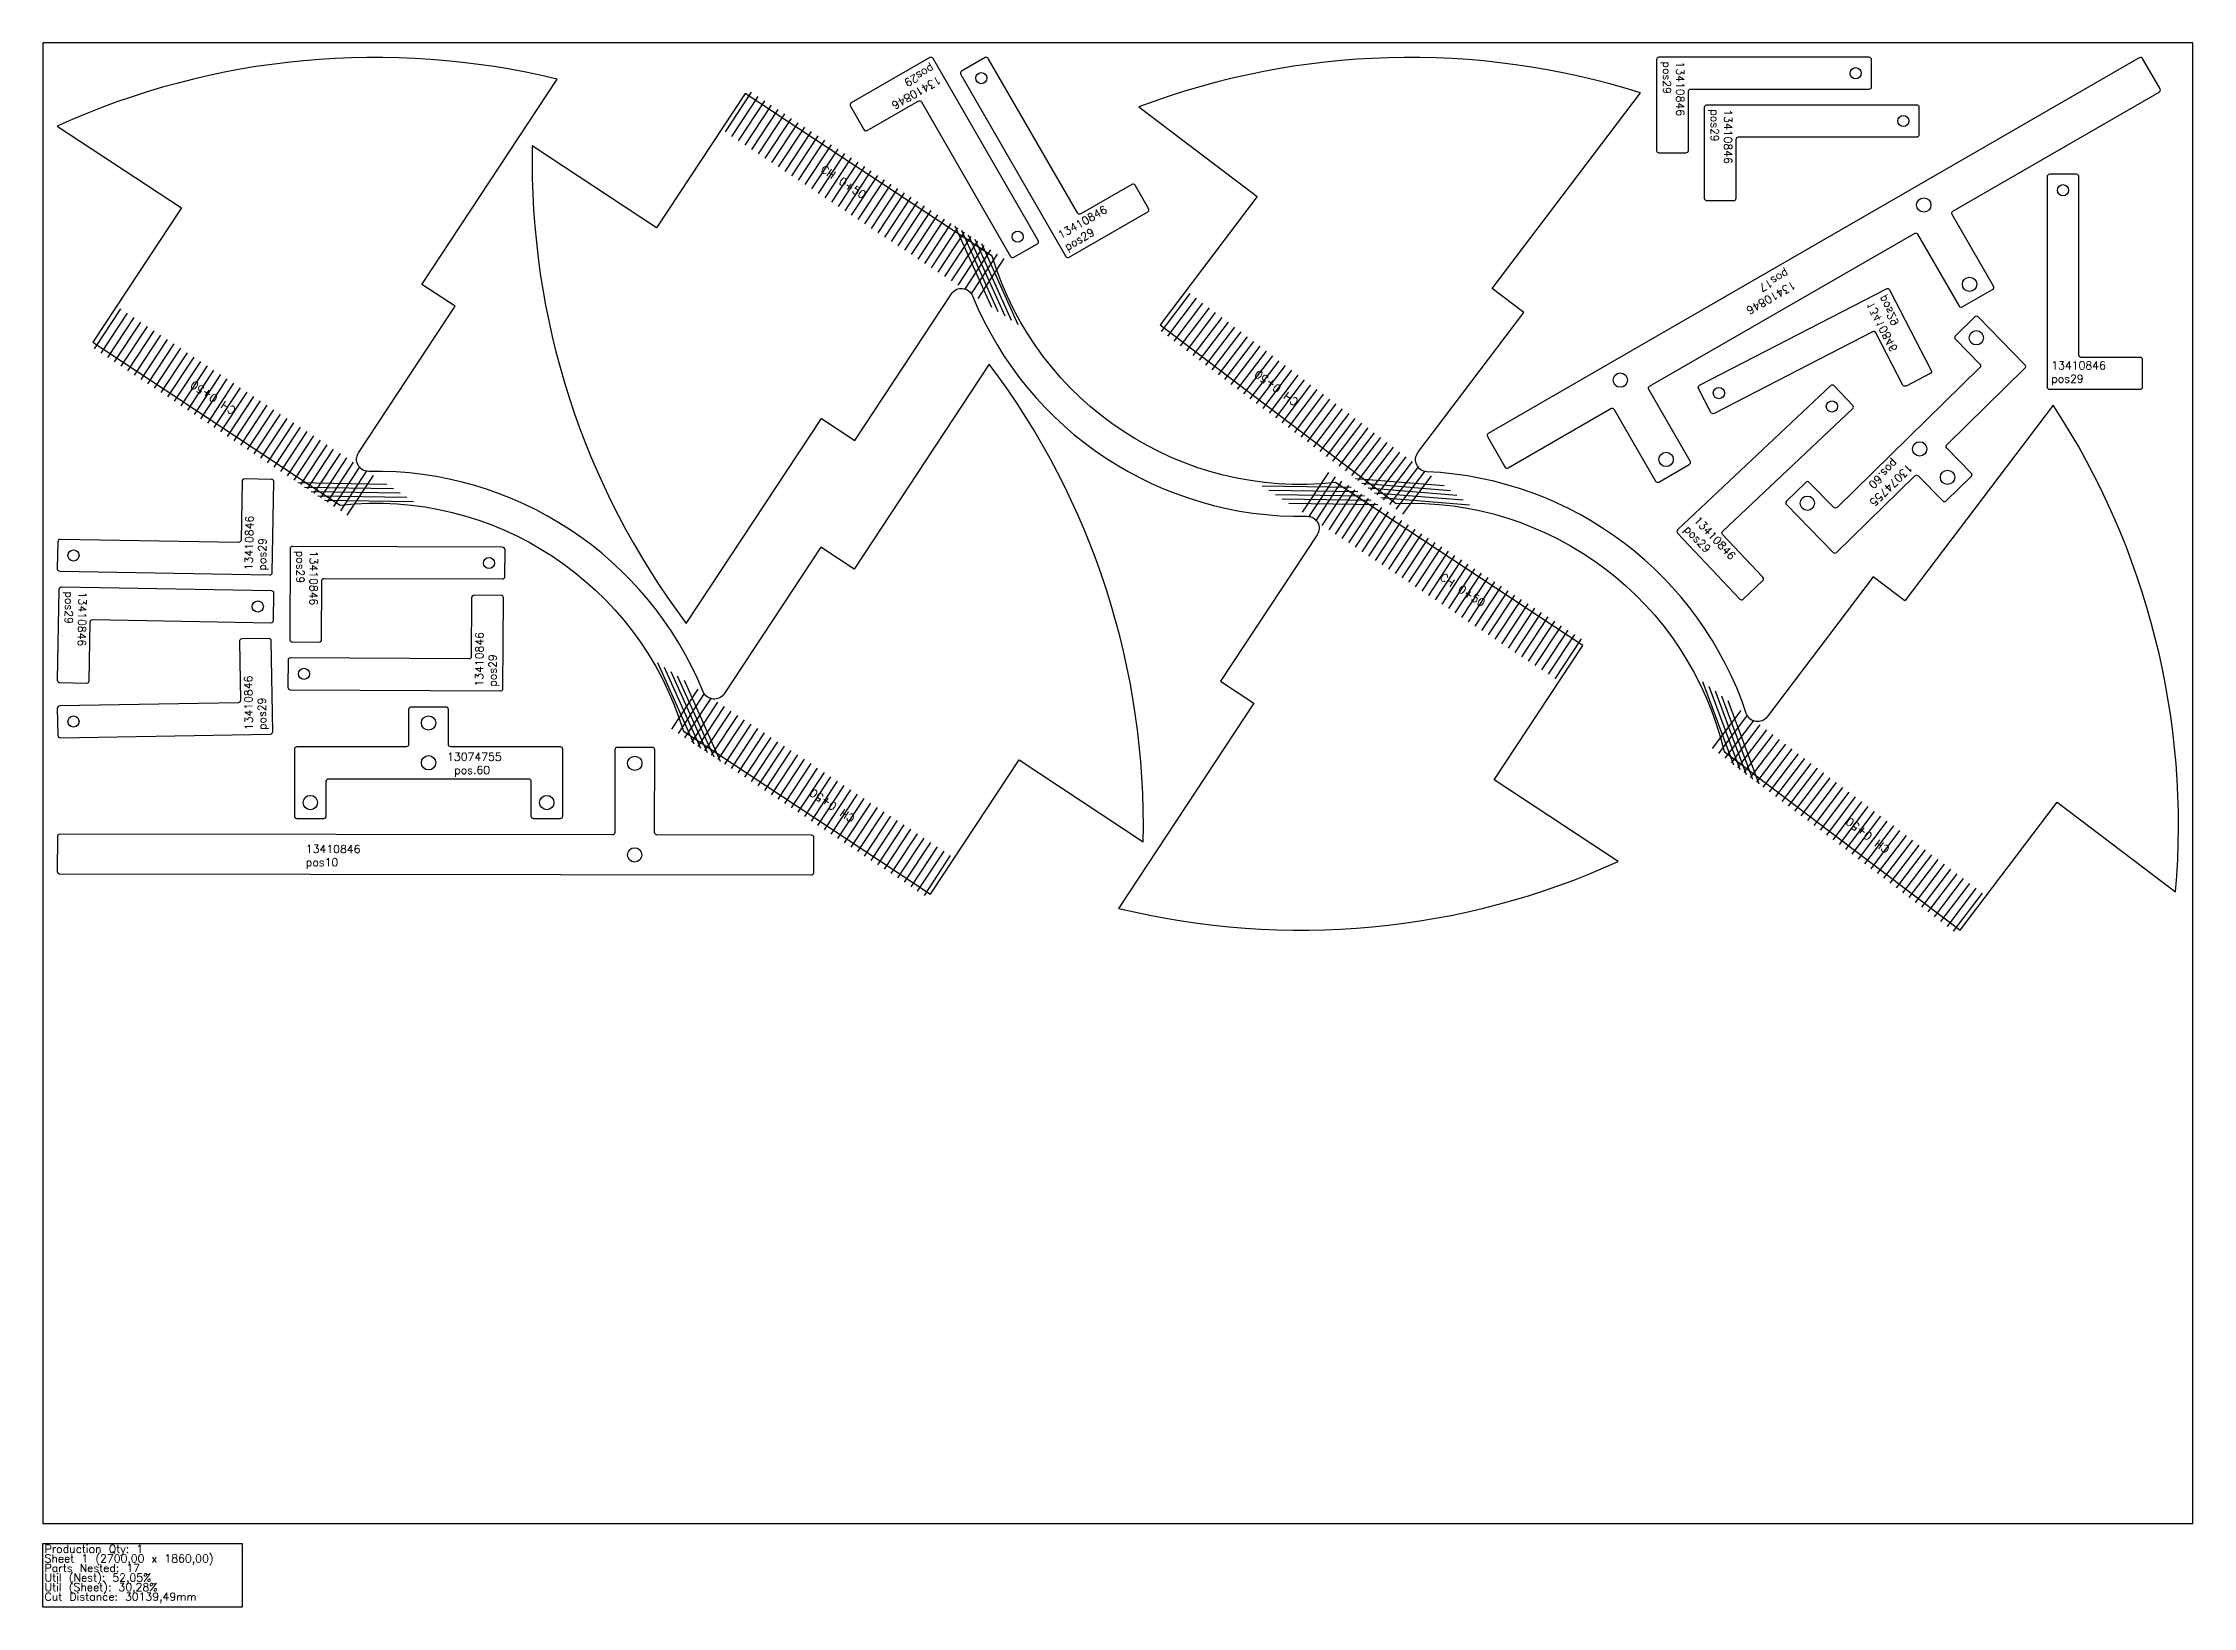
# Model space of a CAD drawing. Header units: millimetres. Extents: x 0 to 2700, y -105 to 1860.
import ezdxf

# ---------------------------------------------------------------- set-up
doc = ezdxf.new("R2010")
doc.units = ezdxf.units.MM
for name, color, linetype in [('13653818', 7, 'Continuous'), ('Chanfro', 7, 'Continuous'), ('sheet', 24, 'Continuous'), ('Stats', 7, 'Continuous'), ('Texto', 7, 'Continuous')]:
    doc.layers.add(name, color=color, linetype=linetype)
doc.styles.get("Standard").update_dxf_attribs({"font": 'txt.shx'})

msp = doc.modelspace()

# ---------------------------------------------------------------- linework, layer by layer
at = {"color": 6}
for points in [[(1013.9, 1780.5), (1030.9, 1751.1, 0.414214), (1035, 1750), (1099.1, 1787, -0.414214), (1103.2, 1785.9), (1215.2, 1591.9, 0.414214), (1219.3, 1590.8), (1248.7, 1607.8, 0.414214), (1249.8, 1611.9), (1117.8, 1840.5, 0.414214), (1113.7, 1841.6), (1015, 1784.6, 0.414214)], [(1388.4, 1651.9), (1371.4, 1681.3, 0.414214), (1367.3, 1682.4), (1303.2, 1645.4, -0.414214), (1299.1, 1646.5), (1187.1, 1840.5, 0.414214), (1183, 1841.6), (1153.6, 1824.6, 0.414214), (1152.5, 1820.5), (1284.5, 1591.9, 0.414214), (1288.6, 1590.8), (1387.3, 1647.8, 0.414214)], [(2657.6, 1798.2, 0.414214), (2658.6, 1802.3), (2636.6, 1840.4, 0.414214), (2632.6, 1841.5), (1815, 1369.5, 0.414214), (1813.9, 1365.4), (1835.9, 1327.3, 0.414214), (1840, 1326.2), (1969.1, 1400.7, -0.414214), (1973.2, 1399.6), (2025.2, 1309.5, 0.414214), (2029.3, 1308.4), (2067.4, 1330.4, 0.414214), (2068.5, 1334.5), (2016.5, 1424.6, -0.414214), (2017.6, 1428.7), (2350.1, 1620.7, -0.414214), (2354.2, 1619.6), (2406.2, 1529.5, 0.414214), (2410.3, 1528.4), (2448.4, 1550.4, 0.414214), (2449.5, 1554.5), (2397.5, 1644.6, -0.414214), (2398.6, 1648.7)], [(2029.3, 1722), (2063.3, 1722, 0.414214), (2066.3, 1725), (2066.3, 1799, -0.414214), (2069.3, 1802), (2293.3, 1802, 0.414214), (2296.3, 1805), (2296.3, 1839, 0.414214), (2293.3, 1842), (2029.3, 1842, 0.414214), (2026.3, 1839), (2026.3, 1725, 0.414214)], [(2089.3, 1662), (2123.3, 1662, 0.414214), (2126.3, 1665), (2126.3, 1739, -0.414214), (2129.3, 1742), (2353.3, 1742, 0.414214), (2356.3, 1745), (2356.3, 1779, 0.414214), (2353.3, 1782), (2089.3, 1782, 0.414214), (2086.3, 1779), (2086.3, 1665, 0.414214)], [(2636.7, 1428), (2636.7, 1462, 0.414214), (2633.7, 1465), (2559.7, 1465, -0.414214), (2556.7, 1468), (2556.7, 1692, 0.414214), (2553.7, 1695), (2519.7, 1695, 0.414214), (2516.7, 1692), (2516.7, 1428, 0.414214), (2519.7, 1425), (2633.7, 1425, 0.414214)], [(2370, 1444.6), (2339.8, 1429, -0.414214), (2335.7, 1430.3), (2301.8, 1496, 0.414214), (2297.7, 1497.3), (2098.7, 1394.6, -0.414214), (2094.6, 1395.8), (2079, 1426.1, -0.414214), (2080.3, 1430.1), (2314.9, 1551.2, -0.414214), (2319, 1549.9), (2371.3, 1448.6, -0.414214)], [(2135.1, 1161.2), (2159.9, 1184.5, 0.414214), (2160, 1188.7), (2109.3, 1242.6, -0.414214), (2109.4, 1246.8), (2272.6, 1400.3, 0.414214), (2272.7, 1404.6), (2249.4, 1429.3, 0.414214), (2245.2, 1429.5), (2052.9, 1248.6, 0.414214), (2052.8, 1244.3), (2130.9, 1161.3, 0.414214)], [(287, 1311.7), (253, 1312.3, 0.414214), (250, 1309.4), (248.7, 1235.4, -0.414214), (245.6, 1232.5), (21.7, 1236.4, 0.414214), (18.6, 1233.4), (18, 1199.4, 0.414214), (21, 1196.4), (284.9, 1191.8, 0.414214), (288, 1194.7), (290, 1308.7, 0.414214)], [(312.8, 1107.5), (346.8, 1107.3, 0.414214), (349.8, 1110.3), (350, 1184.3, -0.414214), (353, 1187.3), (577, 1186.6, 0.414214), (580.1, 1189.5), (580.2, 1223.5, 0.414214), (577.2, 1226.6), (313.2, 1227.5, 0.414214), (310.2, 1224.5), (309.8, 1110.5, 0.414214)], [(21, 1056.4), (55, 1055.8, 0.414214), (58, 1058.7), (59.3, 1132.7, -0.414214), (62.4, 1135.6), (286.3, 1131.7, 0.414214), (289.4, 1134.7), (290, 1168.7, 0.414214), (287, 1171.7), (23.1, 1176.3, 0.414214), (20, 1173.4), (18, 1059.4, 0.414214)], [(575.3, 1165.9), (541.3, 1166.1, 0.414214), (538.3, 1163.1), (537.9, 1089.1, -0.414214), (534.8, 1086.1), (310.8, 1087.5, 0.414214), (307.8, 1084.5), (307.6, 1050.5, 0.414214), (310.6, 1047.5), (574.6, 1045.9, 0.414214), (577.6, 1048.9), (578.3, 1162.9, 0.414214)], [(283.5, 1111.7), (249.5, 1111.2, 0.414214), (246.6, 1108.1), (247.9, 1034.1, -0.414214), (244.9, 1031.1), (21, 1027.2, 0.414214), (18, 1024.1), (18.6, 990.1, 0.414214), (21.7, 987.2), (285.6, 991.8, 0.414214), (288.6, 994.8), (286.6, 1108.8, 0.414214)], [(718.1, 868, -0.414214), (715.1, 865), (21.1, 866, 0.414214), (18.1, 863), (18, 819, 0.414214), (21, 816), (965, 814.7, 0.414214), (968, 817.7), (968.1, 861.7, 0.414214), (965.1, 864.7), (771.1, 865, -0.414214), (768.1, 868), (768.2, 972, 0.414214), (765.2, 975), (721.2, 975, 0.414214), (718.2, 972)]]:
    msp.add_lwpolyline(points, format="xyb", close=True, dxfattribs=at)
at = {"color": 7, "linetype": 'Continuous', "lineweight": 25}
for points in [[(2489, 1455.7), (2430.3, 1515.8, 0.414214), (2426, 1515.8), (2401.7, 1492, 0.414214), (2401.7, 1487.8), (2432.5, 1456.3, -0.414214), (2432.4, 1452.1), (2253.1, 1276.5, -0.414214), (2248.8, 1276.5), (2218.1, 1308, 0.414214), (2213.8, 1308), (2189.5, 1284.2, 0.414214), (2189.5, 1280), (2248.3, 1220, 0.414214), (2252.5, 1219.9), (2350.7, 1316.1, -0.414214), (2355, 1316.1), (2385.8, 1284.6, 0.414214), (2390, 1284.6), (2421.4, 1315.4, 0.414214), (2421.5, 1319.6), (2390.7, 1351.1, -0.414214), (2390.7, 1355.3), (2489, 1451.5, 0.414214)], [(315.7, 972.7), (315.7, 888.7, 0.414214), (318.7, 885.7), (352.7, 885.7, 0.414214), (355.7, 888.7), (355.7, 932.7, -0.414214), (358.7, 935.7), (609.7, 935.7, -0.414214), (612.7, 932.7), (612.7, 888.7, 0.414214), (615.7, 885.7), (649.7, 885.7, 0.414214), (652.7, 888.7), (652.7, 972.7, 0.414214), (649.7, 975.7), (512.2, 975.7, -0.414214), (509.2, 978.7), (509.2, 1022.7, 0.414214), (506.2, 1025.7), (462.2, 1025.7, 0.414214), (459.2, 1022.7), (459.2, 978.7, -0.414214), (456.2, 975.7), (318.7, 975.7, 0.414214)]]:
    msp.add_lwpolyline(points, format="xyb", close=True, dxfattribs=at)
at = {"color": 6}
for centre, radius in [((1178.3, 1815.8), 7), ((2276.3, 1822), 7), ((2336.3, 1762), 7), ((2536.7, 1675), 7), ((2361.9, 1656.4), 9), ((1224, 1616.6), 7), ((2419.4, 1556.8), 9), ((1980.8, 1436.4), 9), ((2104.6, 1420.1), 7), ((2246.5, 1403.3), 7), ((2038.3, 1336.8), 9), ((38.3, 1216.1), 7), ((560.1, 1206.6), 7), ((269.7, 1152), 7), ((327.7, 1067.4), 7), ((38.3, 1007.5), 7), ((743.2, 955), 9), ((743, 840), 9)]:
    msp.add_circle(centre, radius, dxfattribs=at)
at = {"color": 7, "linetype": 'Continuous', "lineweight": 25}
for centre in [(2427.9, 1489.6), (2356.7, 1350), (2391.7, 1314.3), (2215.7, 1281.8), (484.2, 1005.7), (484.2, 955.7), (335.7, 905.7), (632.7, 905.7)]:
    msp.add_circle(centre, 9, dxfattribs=at)
at = {"layer": '13653818', "color": 7}
for points in [[(645.8, 1814.4, 0.167946), (18, 1755.6), (173.9, 1652.8), (62.7, 1484.2), (373.1, 1279.5, -0.360149), (804.3, 995.3), (1114.7, 790.7), (1225.9, 959.3), (1381.8, 856.5, 0.167946), (1188.4, 1456.6), (1018.6, 1199), (976.8, 1226.5), (855.5, 1042.4, -0.603342), (829, 1045, 0.309718), (409.1, 1321.8, -0.603342), (396.3, 1345.1), (517.6, 1529.2), (475.9, 1556.7)], [(2006.3, 1797.4, 0.167946), (1376.1, 1779.7), (1524.9, 1667), (1403, 1505.9), (1699.3, 1281.5, -0.360149), (2111.1, 969.7), (2407.4, 745.3), (2529.4, 906.3), (2678.2, 793.6, 0.167946), (2524.5, 1405), (2338.2, 1159), (2298.3, 1189.2), (2165.2, 1013.4, -0.603342), (2139, 1017.7, 0.309718), (1738, 1321.4, -0.603342), (1726.7, 1345.4), (1859.8, 1521.2), (1820, 1551.4)], [(1350.6, 772.8, 0.167946), (1978.3, 831.7), (1822.4, 934.4), (1933.6, 1103.1), (1623.2, 1307.7, -0.360149), (1192, 1592), (881.6, 1796.6), (770.4, 1627.9), (614.5, 1730.7, 0.167946), (807.9, 1130.6), (977.7, 1388.3), (1019.5, 1360.7), (1140.9, 1544.9, -0.603342), (1167.3, 1542.3, 0.309718), (1587.3, 1265.4, -0.603342), (1600.1, 1242.1), (1478.7, 1058), (1520.4, 1030.5)]]:
    msp.add_lwpolyline(points, format="xyb", close=True, dxfattribs=at)
at = {"layer": 'Chanfro', "color": 1}
for p, q in [((856.9, 1748.2), (889.9, 1798.3)), ((865.2, 1742.7), (898.3, 1792.8)), ((873.6, 1737.2), (906.6, 1787.3)), ((881.9, 1731.7), (915, 1781.8)), ((890.3, 1726.2), (923.3, 1776.3)), ((898.6, 1720.7), (931.7, 1770.8)), ((907, 1715.2), (940, 1765.3)), ((915.3, 1709.7), (948.4, 1759.8)), ((923.7, 1704.2), (956.7, 1754.3)), ((932, 1698.7), (965.1, 1748.8)), ((940.4, 1693.2), (973.4, 1743.3)), ((948.7, 1687.7), (981.8, 1737.7)), ((957.1, 1682.2), (990.1, 1732.2)), ((965.4, 1676.6), (998.5, 1726.7)), ((973.8, 1671.1), (1006.8, 1721.2)), ((982.1, 1665.6), (1015.2, 1715.7)), ((990.5, 1660.1), (1023.5, 1710.2)), ((998.8, 1654.6), (1031.9, 1704.7)), ((1007.2, 1649.1), (1040.2, 1699.2)), ((1015.5, 1643.6), (1048.5, 1693.7)), ((1023.9, 1638.1), (1056.9, 1688.2)), ((1032.2, 1632.6), (1065.2, 1682.7)), ((1040.6, 1627.1), (1073.6, 1677.2)), ((1048.9, 1621.6), (1081.9, 1671.7)), ((1057.3, 1616.1), (1090.3, 1666.2)), ((1065.6, 1610.6), (1098.6, 1660.7)), ((1074, 1605.1), (1107, 1655.2)), ((1082.3, 1599.6), (1115.3, 1649.7)), ((1090.7, 1594.1), (1123.7, 1644.2)), ((1099, 1588.6), (1132, 1638.7)), ((1107.4, 1583.1), (1140.4, 1633.2)), ((1115.7, 1577.6), (1148.7, 1627.7)), ((1124.1, 1572.1), (1157.1, 1622.2)), ((1191.4, 1527.7), (1145.7, 1629.7)), ((1199.7, 1522.2), (1154, 1624.2)), ((1132.4, 1566.6), (1165.4, 1616.7)), ((1140.8, 1561.1), (1173.8, 1611.2)), ((1149.1, 1555.6), (1182.1, 1605.7)), ((1157.5, 1550.1), (1190.5, 1600.1)), ((1208.1, 1516.7), (1162.4, 1618.7)), ((1165.8, 1544.6), (1198.8, 1594.6)), ((1216.4, 1511.2), (1170.7, 1613.2)), ((1224.7, 1505.7), (1179.1, 1607.7)), ((1174.2, 1539), (1207.2, 1589.1)), ((1440.3, 1545.4), (1404.1, 1497.5)), ((1448.3, 1539.3), (1412.1, 1491.5)), ((97.5, 1525.9), (64.4, 1475.8)), ((105.8, 1520.4), (72.8, 1470.3)), ((114.2, 1514.9), (81.1, 1464.8)), ((1456.3, 1533.3), (1420.1, 1485.5)), ((1464.3, 1527.3), (1428, 1479.4)), ((1472.2, 1521.2), (1436, 1473.4)), ((1480.2, 1515.2), (1444, 1467.3)), ((122.5, 1509.4), (89.5, 1459.3)), ((130.9, 1503.9), (97.8, 1453.8)), ((139.2, 1498.4), (106.2, 1448.3)), ((147.6, 1492.9), (114.5, 1442.8)), ((155.9, 1487.4), (122.9, 1437.3)), ((1488.2, 1509.1), (1452, 1461.3)), ((1496.2, 1503.1), (1459.9, 1455.3)), ((1504.1, 1497.1), (1467.9, 1449.2)), ((1512.1, 1491), (1475.9, 1443.2)), ((164.3, 1481.9), (131.2, 1431.8)), ((172.6, 1476.4), (139.6, 1426.3)), ((181, 1470.9), (147.9, 1420.8)), ((189.3, 1465.4), (156.3, 1415.3)), ((197.7, 1459.9), (164.6, 1409.8)), ((1520.1, 1485), (1483.8, 1437.2)), ((1528, 1479), (1491.8, 1431.1)), ((1536, 1472.9), (1499.8, 1425.1)), ((1544, 1466.9), (1507.8, 1419)), ((1552, 1460.8), (1515.7, 1413)), ((206, 1454.4), (173, 1404.3)), ((214.3, 1448.9), (181.3, 1398.8)), ((222.7, 1443.4), (189.7, 1393.3)), ((231, 1437.9), (198, 1387.8)), ((239.4, 1432.4), (206.4, 1382.3)), ((1559.9, 1454.8), (1523.7, 1407)), ((1567.9, 1448.8), (1531.7, 1400.9)), ((1575.9, 1442.7), (1539.7, 1394.9)), ((1583.8, 1436.7), (1547.6, 1388.9)), ((247.7, 1426.9), (214.7, 1376.8)), ((256.1, 1421.4), (223.1, 1371.3)), ((264.4, 1415.9), (231.4, 1365.8)), ((272.8, 1410.4), (239.8, 1360.3)), ((281.1, 1404.9), (248.1, 1354.8)), ((1591.8, 1430.7), (1555.6, 1382.8)), ((1599.8, 1424.6), (1563.6, 1376.8)), ((1607.8, 1418.6), (1571.5, 1370.8)), ((1615.7, 1412.5), (1579.5, 1364.7)), ((1623.7, 1406.5), (1587.5, 1358.7)), ((289.5, 1399.3), (256.5, 1349.3)), ((297.8, 1393.8), (264.8, 1343.7)), ((306.2, 1388.3), (273.2, 1338.2)), ((314.5, 1382.8), (281.5, 1332.7)), ((322.9, 1377.3), (289.9, 1327.2)), ((1631.7, 1400.5), (1595.5, 1352.6)), ((1639.7, 1394.4), (1603.4, 1346.6)), ((1647.6, 1388.4), (1611.4, 1340.6)), ((1655.6, 1382.4), (1619.4, 1334.5)), ((331.2, 1371.8), (298.2, 1321.7)), ((339.6, 1366.3), (306.6, 1316.2)), ((347.9, 1360.8), (314.9, 1310.7)), ((356.3, 1355.3), (323.3, 1305.2)), ((1663.6, 1376.3), (1627.3, 1328.5)), ((1671.5, 1370.3), (1635.3, 1322.5)), ((1679.5, 1364.3), (1643.3, 1316.4)), ((1687.5, 1358.2), (1651.3, 1310.4)), ((1695.5, 1352.2), (1659.2, 1304.3)), ((364.6, 1349.8), (331.6, 1299.7)), ((373, 1344.3), (340, 1294.2)), ((381.3, 1338.8), (348.3, 1288.7)), ((389.7, 1333.3), (356.7, 1283.2)), ((398, 1327.8), (365, 1277.7)), ((1703.4, 1346.1), (1667.2, 1298.3)), ((1711.4, 1340.1), (1675.2, 1292.3)), ((1719.4, 1334.1), (1683.1, 1286.2)), ((1727.3, 1328), (1691.1, 1280.2)), ((431.9, 1305.5), (320.2, 1307.2)), ((440.3, 1299.9), (328.6, 1301.7)), ((448.6, 1294.4), (336.9, 1296.2)), ((406.4, 1322.3), (373.4, 1272.2)), ((414.7, 1316.8), (381.7, 1266.7)), ((1531, 1303.8), (1642.7, 1302)), ((1539.3, 1298.3), (1651.1, 1296.5)), ((1581.6, 1270.5), (1614.6, 1320.5)), ((1589.9, 1264.9), (1623, 1315)), ((1598.3, 1259.4), (1631.3, 1309.5)), ((1606.6, 1253.9), (1639.7, 1304)), ((1615, 1248.4), (1648, 1298.5)), ((1759.7, 1303.5), (1648.3, 1312.6)), ((1767.7, 1297.5), (1656.3, 1306.5)), ((1775.7, 1291.4), (1664.3, 1300.5)), ((1735.3, 1322), (1699.1, 1274.2)), ((1743.3, 1316), (1707.1, 1268.1)), ((457, 1288.9), (345.3, 1290.7)), ((465.3, 1283.4), (353.6, 1285.2)), ((1547.7, 1292.8), (1659.4, 1291)), ((1556, 1287.3), (1667.8, 1285.5)), ((1564.4, 1281.8), (1676.1, 1280)), ((1623.3, 1242.9), (1656.4, 1293)), ((1631.7, 1237.4), (1664.7, 1287.5)), ((1640, 1231.9), (1673.1, 1282)), ((1648.4, 1226.4), (1681.4, 1276.5)), ((1656.7, 1220.9), (1689.8, 1271)), ((1783.6, 1285.4), (1672.3, 1294.5)), ((1791.6, 1279.4), (1680.2, 1288.4)), ((1665.1, 1215.4), (1698.1, 1265.5)), ((1673.4, 1209.9), (1706.5, 1260)), ((1681.8, 1204.4), (1714.8, 1254.5)), ((1690.1, 1198.9), (1723.1, 1249)), ((1698.5, 1193.4), (1731.5, 1243.5)), ((1706.8, 1187.9), (1739.8, 1238)), ((1715.2, 1182.4), (1748.2, 1232.5)), ((1723.5, 1176.9), (1756.5, 1227)), ((1731.9, 1171.4), (1764.9, 1221.5)), ((1740.2, 1165.9), (1773.2, 1216)), ((1748.6, 1160.4), (1781.6, 1210.5)), ((1756.9, 1154.9), (1789.9, 1205)), ((1765.3, 1149.4), (1798.3, 1199.5)), ((1773.6, 1143.9), (1806.6, 1194)), ((1782, 1138.4), (1815, 1188.5)), ((1790.3, 1132.9), (1823.3, 1182.9)), ((1798.7, 1127.3), (1831.7, 1177.4)), ((1807, 1121.8), (1840, 1171.9)), ((1815.4, 1116.3), (1848.4, 1166.4)), ((1823.7, 1110.8), (1856.7, 1160.9)), ((1832.1, 1105.3), (1865.1, 1155.4)), ((1840.4, 1099.8), (1873.4, 1149.9)), ((1848.8, 1094.3), (1881.8, 1144.4)), ((1857.1, 1088.8), (1890.1, 1138.9)), ((1865.5, 1083.3), (1898.5, 1133.4)), ((1873.8, 1077.8), (1906.8, 1127.9)), ((1882.2, 1072.3), (1915.2, 1122.4)), ((1890.5, 1066.8), (1923.5, 1116.9)), ((1898.9, 1061.3), (1931.9, 1111.4)), ((771.6, 1081.5), (817.2, 979.6)), ((779.9, 1076), (825.6, 974.1)), ((788.3, 1070.5), (833.9, 968.6)), ((796.6, 1065), (842.3, 963.1)), ((805, 1059.5), (850.6, 957.6)), ((2084, 1057.9), (2122.9, 953.2)), ((822.2, 1048.2), (789.1, 998.1)), ((830.5, 1042.7), (797.5, 992.6)), ((838.9, 1037.2), (805.8, 987.1)), ((847.2, 1031.7), (814.2, 981.6)), ((855.6, 1026.2), (822.5, 976.1)), ((2092, 1051.9), (2130.9, 947.2)), ((2100, 1045.9), (2138.9, 941.1)), ((2107.9, 1039.8), (2146.8, 935.1)), ((2115.9, 1033.8), (2154.8, 929.1)), ((863.9, 1020.7), (830.9, 970.6)), ((872.3, 1015.2), (839.2, 965.1)), ((880.6, 1009.7), (847.6, 959.6)), ((889, 1004.2), (855.9, 954.1)), ((2132.3, 1021.3), (2096.1, 973.5)), ((2140.3, 1015.3), (2104.1, 967.5)), ((2148.3, 1009.3), (2112, 961.4)), ((2156.2, 1003.2), (2120, 955.4)), ((897.3, 998.7), (864.3, 948.6)), ((905.6, 993.2), (872.6, 943.1)), ((914, 987.6), (881, 937.6)), ((922.3, 982.1), (889.3, 932.1)), ((930.7, 976.6), (897.7, 926.5)), ((2164.2, 997.2), (2128, 949.4)), ((2172.2, 991.2), (2136, 943.3)), ((2180.2, 985.1), (2143.9, 937.3)), ((2188.1, 979.1), (2151.9, 931.3)), ((2196.1, 973.1), (2159.9, 925.2)), ((939, 971.1), (906, 921)), ((947.4, 965.6), (914.4, 915.5)), ((955.7, 960.1), (922.7, 910)), ((964.1, 954.6), (931.1, 904.5)), ((972.4, 949.1), (939.4, 899)), ((2204.1, 967), (2167.9, 919.2)), ((2212, 961), (2175.8, 913.1)), ((2220, 954.9), (2183.8, 907.1)), ((2228, 948.9), (2191.8, 901.1)), ((980.8, 943.6), (947.8, 893.5)), ((989.1, 938.1), (956.1, 888)), ((997.5, 932.6), (964.5, 882.5)), ((1005.8, 927.1), (972.8, 877)), ((1014.2, 921.6), (981.2, 871.5)), ((2236, 942.9), (2199.7, 895)), ((2243.9, 936.8), (2207.7, 889)), ((2251.9, 930.8), (2215.7, 883)), ((2259.9, 924.8), (2223.7, 876.9)), ((2267.9, 918.7), (2231.6, 870.9)), ((1022.5, 916.1), (989.5, 866)), ((1030.9, 910.6), (997.9, 860.5)), ((1039.2, 905.1), (1006.2, 855)), ((1047.6, 899.6), (1014.6, 849.5)), ((1055.9, 894.1), (1022.9, 844)), ((2275.8, 912.7), (2239.6, 864.8)), ((2283.8, 906.6), (2247.6, 858.8)), ((2291.8, 900.6), (2255.5, 852.8)), ((2299.7, 894.6), (2263.5, 846.7)), ((1064.3, 888.6), (1031.3, 838.5)), ((1072.6, 883.1), (1039.6, 833)), ((1081, 877.6), (1048, 827.5)), ((1089.3, 872.1), (1056.3, 822)), ((1097.7, 866.6), (1064.7, 816.5)), ((2307.7, 888.5), (2271.5, 840.7)), ((2315.7, 882.5), (2279.5, 834.7)), ((2323.7, 876.5), (2287.4, 828.6)), ((2331.6, 870.4), (2295.4, 822.6)), ((2339.6, 864.4), (2303.4, 816.6)), ((1106, 861.1), (1073, 811)), ((1114.4, 855.6), (1081.3, 805.5)), ((1122.7, 850), (1089.7, 800)), ((1131.1, 844.5), (1098, 794.5)), ((1139.4, 839), (1106.4, 788.9)), ((2347.6, 858.3), (2311.3, 810.5)), ((2355.5, 852.3), (2319.3, 804.5)), ((2363.5, 846.3), (2327.3, 798.4)), ((2371.5, 840.2), (2335.3, 792.4)), ((2379.5, 834.2), (2343.2, 786.4)), ((2387.4, 828.2), (2351.2, 780.3)), ((2395.4, 822.1), (2359.2, 774.3)), ((2403.4, 816.1), (2367.2, 768.3)), ((2411.3, 810.1), (2375.1, 762.2)), ((2419.3, 804), (2383.1, 756.2)), ((2427.3, 798), (2391.1, 750.1)), ((2435.3, 791.9), (2399, 744.1))]:
    msp.add_line(p, q, dxfattribs=at)
at = {"layer": 'sheet', "color": 7}
msp.add_lwpolyline([(0, 0), (2700, 0), (2700, 1860), (0, 1860)], close=True, dxfattribs=at)
at = {"layer": 'Stats', "color": 151}
msp.add_lwpolyline([(0, -25), (250, -25), (250, -105), (0, -105), (0, -25)], close=True, dxfattribs=at)

# ---------------------------------------------------------------- texts
at = {"layer": 'Chanfro', "color": 1, "char_height": 10, "width": 89.962}
for insert, attachment_point, rotation in [((975.6, 1698.9), 7, 326.6056), ((189.5, 1436.2), 9, 146.6056), ((1526.4, 1449.8), 9, 142.8644), ((1806.8, 1151), 9, 326.6056), ((1020.7, 888.3), 7, 146.6056), ((2320, 848.9), 7, 142.8644)]:
    msp.add_mtext('CH 0+50', dxfattribs=dict(at, insert=insert, attachment_point=attachment_point, rotation=rotation))
at = {"layer": 'Stats', "color": 60}
for s, p in [('Production Qty: 1', (2, -37)), ('Sheet 1 (2700,00 x 1860,00)', (2, -49)), ('Parts Nested: 17', (2, -61)), ('Util (Nest): 52,05%', (2, -73)), ('Util (Sheet): 30,28%', (2, -85)), ('Cut Distance: 30139,49mm', (2, -97))]:
    msp.add_text(s, height=10, dxfattribs=at).set_placement(p)
at = {"layer": 'Texto', "color": 6, "char_height": 10, "width": 79.022, "attachment_point": 1}
for s, insert, rotation in [('13410846\\Ppos29', (1129.1, 1810.3), 210), ('13410846\\Ppos29', (2061.1, 1836.7), 270), ('13410846\\Ppos29', (2121.1, 1776.7), 270), ('13410846\\Ppos29', (1273.1, 1622.1), 30), ('13410846\\Ppos17', (2202.3, 1552.7), 210), ('13410846\\Ppos29', (253.2, 1197.6), 89), ('13410846\\Ppos29', (2079.7, 1266.5), 313.2577), ('13410846\\Ppos29', (345, 1222), 269.806), ('13410846\\Ppos29', (54.8, 1170.5), 269), ('13410846\\Ppos29', (542.8, 1051.4), 89.6615), ('13410846\\Ppos29', (253.7, 996.5), 91), ('13410846\\Ppos10', (330.1, 852.4), 359.9174)]:
    msp.add_mtext(s, dxfattribs=dict(at, insert=insert, rotation=rotation))
at = {"layer": 'Texto', "color": 6, "extrusion": (0, 0, -1), "insert": (2289.1, 1531.9), "char_height": 10, "width": 79.022, "attachment_point": 1, "text_direction": (0.458685, -0.888599, 0)}
msp.add_mtext('13410846\\Ppos29', dxfattribs=at)
at = {"layer": 'Texto', "color": 6, "insert": (2522, 1459.9), "char_height": 10, "width": 79.022, "attachment_point": 1}
msp.add_mtext('13410846\\Ppos29', dxfattribs=at)
at = {"layer": 'Texto', "insert": (2348.9, 1324.8), "char_height": 10, "attachment_point": 1, "rotation": 224.4011}
msp.add_mtext_dynamic_manual_height_columns('13074755\\P pos.60', width=240.523, gutter_width=12.5, heights=[0], dxfattribs=at)
at = {"layer": 'Texto', "insert": (507.5, 968.2), "char_height": 10, "attachment_point": 1}
msp.add_mtext_dynamic_manual_height_columns('13074755\\P pos.60', width=240.523, gutter_width=12.5, heights=[0], dxfattribs=at)

doc.saveas('drawing.dxf')
